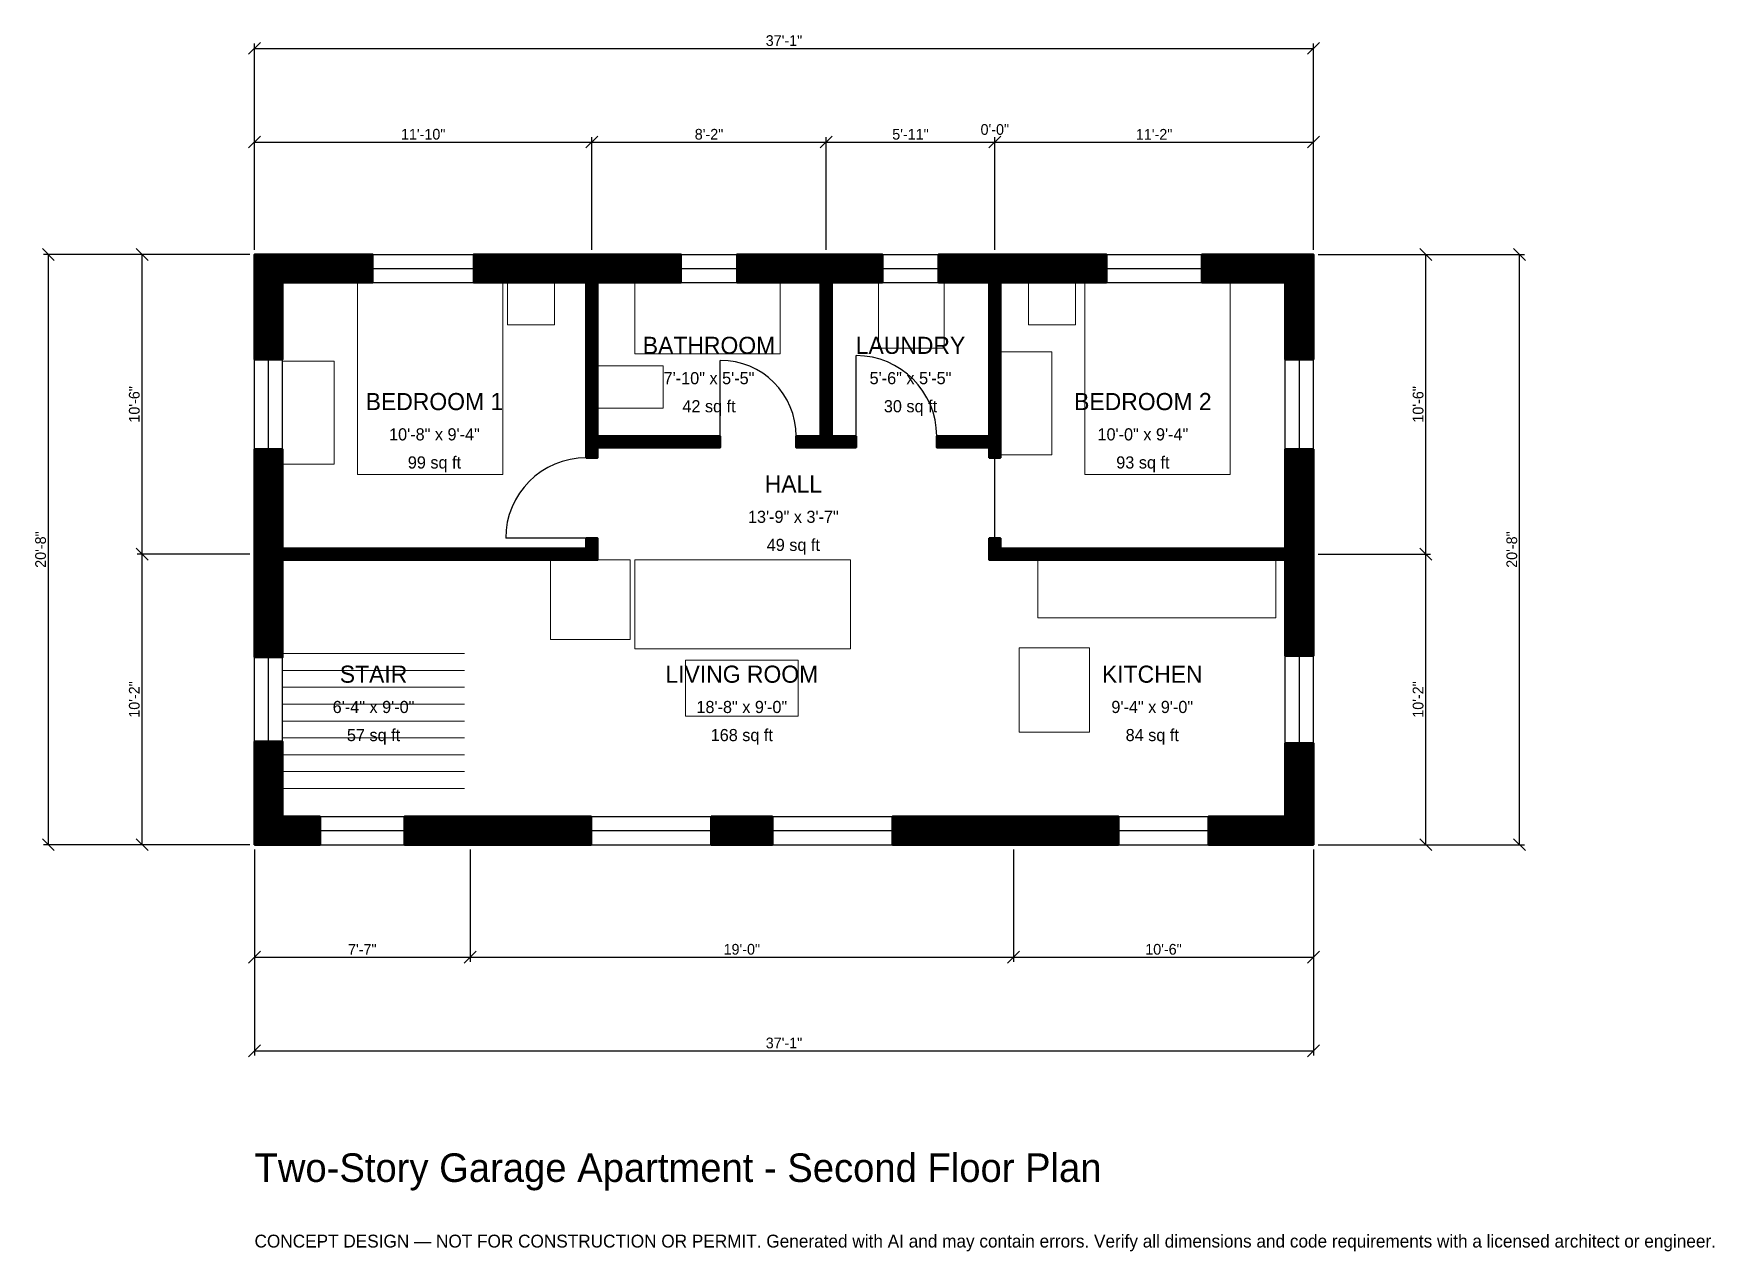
# Model space of a CAD drawing. Header units: inches. Extents: x -93 to 613, y -171 to 341.
import ezdxf
from ezdxf.enums import TextEntityAlignment as Align

# ---------------------------------------------------------------- set-up
doc = ezdxf.new("R2010")
doc.units = ezdxf.units.IN
doc.header["$MEASUREMENT"] = 0
for name, color, linetype, lineweight in [('A-ANNO-DIMS', 1, 'Continuous', 13), ('A-ANNO-TEXT', 7, 'Continuous', 18), ('A-AREA-IDEN', 7, 'Continuous', 18), ('A-DOOR', 2, 'Continuous', 25), ('A-FLOR-FIXT', 9, 'Continuous', 13), ('A-FLOR-STRS', 3, 'Continuous', 18), ('A-FURN', 9, 'Continuous', 13), ('A-GLAZ', 4, 'Continuous', 25), ('A-WALL', 7, 'Continuous', 50), ('A-WALL-PATT', 8, 'Continuous', 13)]:
    doc.layers.add(name, color=color, linetype=linetype, lineweight=lineweight)
doc.dimstyles.new('PLAN', dxfattribs={"dimtxt": 4.5, "dimasz": 3, "dimexe": 2, "dimexo": 2, "dimgap": 1, "dimtad": 1, "dimdec": 0, "dimlunit": 4, "dimtsz": 2.5, "dimcen": 2.5, "dimclrd": 1, "dimclre": 1, "dimazin": 3, "dimtfac": 1, "dimtmove": 0, "dimatfit": 3})

msp = doc.modelspace()

# ---------------------------------------------------------------- hatches: boundary and pattern name
at = {"layer": 'A-WALL-PATT'}
h = msp.add_hatch(dxfattribs=at)
h.set_pattern_fill('ANSI31', color=8, scale=0.8)
h.paths.add_polyline_path([(84.6457, 0), (62.9921, 0), (62.9921, 11.811), (84.6457, 11.811), (96.4567, 11.811), (141.4698, 11.811), (141.4698, 0), (96.4567, 0), (84.6457, 0)])
h.paths.add_polyline_path([(11.811, 0), (11.811, 0), (0, 0), (0, 0), (0, 0), (0, 0), (0, 11.811), (0, 11.811), (0, 43.3071), (11.811, 43.3071), (11.811, 11.811), (27.5591, 11.811), (27.5591, 0), (11.811, 0)])
h.paths.add_polyline_path([(0, 116.1417), (0, 119.685), (0, 119.685), (0, 124.4094), (0, 124.4094), (0, 127.9528), (0, 166.1417), (11.811, 166.1417), (11.811, 127.9528), (11.811, 124.4094), (88.189, 124.4094), (92.9134, 124.4094), (139.3701, 124.4094), (139.3701, 128.7402), (144.0945, 128.7402), (144.0945, 124.4094), (144.0945, 119.685), (139.3701, 119.685), (92.9134, 119.685), (88.189, 119.685), (11.811, 119.685), (11.811, 116.1417), (11.811, 78.7402), (0, 78.7402), (0, 116.1417)])
h.paths.add_polyline_path([(0, 236.2205), (0, 236.2205), (0, 248.0315), (0, 248.0315), (0, 248.0315), (0, 248.0315), (11.811, 248.0315), (11.811, 248.0315), (49.6063, 248.0315), (49.6063, 236.2205), (11.811, 236.2205), (11.811, 203.937), (0, 203.937), (0, 236.2205)])
h.paths.add_polyline_path([(139.3701, 248.0315), (139.3701, 248.0315), (144.0945, 248.0315), (144.0945, 248.0315), (147.6378, 248.0315), (147.6378, 248.0315), (179.1339, 248.0315), (179.1339, 236.2205), (144.0945, 236.2205), (144.0945, 171.6535), (195.6693, 171.6535), (195.6693, 166.9291), (144.0945, 166.9291), (144.0945, 162.5984), (139.3701, 162.5984), (139.3701, 166.9291), (139.3701, 171.6535), (139.3701, 236.2205), (135.8268, 236.2205), (135.8268, 236.2205), (92.126, 236.2205), (92.126, 248.0315), (139.3701, 248.0315)])
h.paths.add_polyline_path([(234.252, 248.0315), (237.7953, 248.0315), (237.7953, 248.0315), (242.5197, 248.0315), (242.5197, 248.0315), (246.063, 248.0315), (263.7795, 248.0315), (263.7795, 236.2205), (246.063, 236.2205), (242.5197, 236.2205), (242.5197, 171.6535), (252.7559, 171.6535), (252.7559, 166.9291), (242.5197, 166.9291), (237.7953, 166.9291), (227.5591, 166.9291), (227.5591, 171.6535), (237.7953, 171.6535), (237.7953, 236.2205), (234.252, 236.2205), (202.7559, 236.2205), (202.7559, 248.0315), (234.252, 248.0315)])
h.paths.add_polyline_path([(305.1181, 248.0315), (305.1181, 248.0315), (308.6614, 248.0315), (308.6614, 248.0315), (313.3858, 248.0315), (313.3858, 248.0315), (357.874, 248.0315), (357.874, 236.2205), (316.9291, 236.2205), (316.9291, 236.2205), (313.3858, 236.2205), (313.3858, 171.6535), (313.3858, 171.6535), (313.3858, 162.5984), (308.6614, 162.5984), (308.6614, 166.9291), (308.6614, 166.9291), (286.6142, 166.9291), (286.6142, 171.6535), (308.6614, 171.6535), (308.6614, 236.2205), (287.4016, 236.2205), (287.4016, 248.0315), (305.1181, 248.0315)])
h.paths.add_polyline_path([(433.0709, 248.0315), (433.0709, 248.0315), (444.8819, 248.0315), (444.8819, 248.0315), (444.8819, 248.0315), (444.8819, 236.2205), (444.8819, 236.2205), (444.8819, 203.937), (433.0709, 203.937), (433.0709, 236.2205), (398.0315, 236.2205), (398.0315, 248.0315), (433.0709, 248.0315)])
h.paths.add_polyline_path([(444.8819, 127.9528), (444.8819, 124.4094), (444.8819, 124.4094), (444.8819, 119.685), (444.8819, 119.685), (444.8819, 116.1417), (444.8819, 79.3307), (433.0709, 79.3307), (433.0709, 116.1417), (433.0709, 119.685), (321.2598, 119.685), (316.5354, 119.685), (313.3858, 119.685), (308.6614, 119.685), (308.6614, 124.4094), (308.6614, 128.7402), (313.3858, 128.7402), (313.3858, 124.4094), (316.5354, 124.4094), (321.2598, 124.4094), (433.0709, 124.4094), (433.0709, 127.9528), (433.0709, 166.1417), (444.8819, 166.1417), (444.8819, 127.9528)])
h.paths.add_polyline_path([(444.8819, 11.811), (444.8819, 11.811), (444.8819, 0), (444.8819, 0), (444.8819, 0), (433.0709, 0), (433.0709, 0), (400.7874, 0), (400.7874, 11.811), (433.0709, 11.811), (433.0709, 42.7165), (444.8819, 42.7165), (444.8819, 11.811)])
h.paths.add_polyline_path([(324.8031, 0), (312.9921, 0), (267.979, 0), (267.979, 11.811), (312.9921, 11.811), (324.8031, 11.811), (362.9921, 11.811), (362.9921, 0), (324.8031, 0)])
h.paths.add_polyline_path([(191.8635, 0), (191.8635, 11.811), (217.5853, 11.811), (217.5853, 0), (191.8635, 0)])

# ---------------------------------------------------------------- linework, layer by layer
at = {"layer": 'A-DOOR'}
for p, q in [((252.7559, 171.6535), (252.7559, 205.5118)), ((195.6693, 171.6535), (195.6693, 203.5433)), ((311.0236, 128.7402), (311.0236, 162.5984)), ((139.3701, 128.7402), (105.5118, 128.7402))]:
    msp.add_line(p, q, dxfattribs=at)
for centre, radius, start, end in [((252.7559, 171.6535), 33.8583, 0, 90), ((195.6693, 171.6535), 31.8898, 0, 90), ((139.3701, 128.7402), 33.8583, 90, 180)]:
    msp.add_arc(centre, radius, start, end, dxfattribs=at)
at = {"layer": 'A-FLOR-FIXT'}
for points in [[(159.8425, 206.2992), (220.8661, 206.2992), (220.8661, 236.2205), (159.8425, 236.2205)], [(144.0945, 183.4646), (171.6535, 183.4646), (171.6535, 201.1811), (144.0945, 201.1811)], [(329.1339, 95.2756), (429.1339, 95.2756), (429.1339, 119.685), (329.1339, 119.685)]]:
    msp.add_lwpolyline(points, close=True, dxfattribs=at)
at = {"layer": 'A-FLOR-STRS'}
for p, q in [((11.811, 80.315), (88.189, 80.315)), ((11.811, 73.2283), (88.189, 73.2283)), ((11.811, 66.1417), (88.189, 66.1417)), ((11.811, 59.0551), (88.189, 59.0551)), ((11.811, 51.9685), (88.189, 51.9685)), ((11.811, 44.8819), (88.189, 44.8819)), ((11.811, 37.7953), (88.189, 37.7953)), ((11.811, 30.7087), (88.189, 30.7087)), ((11.811, 23.622), (88.189, 23.622))]:
    msp.add_line(p, q, dxfattribs=at)
at = {"layer": 'A-FURN'}
for points in [[(43.3071, 155.5118), (104.3307, 155.5118), (104.3307, 236.2205), (43.3071, 236.2205)], [(106.2992, 218.5039), (125.9843, 218.5039), (125.9843, 236.2205), (106.2992, 236.2205)], [(262.2047, 208.6614), (289.7638, 208.6614), (289.7638, 236.2205), (262.2047, 236.2205)], [(325.1969, 218.5039), (344.8819, 218.5039), (344.8819, 236.2205), (325.1969, 236.2205)], [(348.8189, 155.5118), (409.8425, 155.5118), (409.8425, 236.2205), (348.8189, 236.2205)], [(313.3858, 163.7795), (335.0394, 163.7795), (335.0394, 207.0866), (313.3858, 207.0866)], [(11.811, 159.8425), (33.4646, 159.8425), (33.4646, 203.1496), (11.811, 203.1496)], [(124.4094, 86.2205), (157.874, 86.2205), (157.874, 119.685), (124.4094, 119.685)], [(159.8425, 82.2835), (250.3937, 82.2835), (250.3937, 119.685), (159.8425, 119.685)], [(321.2598, 47.2441), (350.7874, 47.2441), (350.7874, 82.6772), (321.2598, 82.6772)], [(181.1024, 53.937), (228.3465, 53.937), (228.3465, 77.5591), (181.1024, 77.5591)]]:
    msp.add_lwpolyline(points, close=True, dxfattribs=at)
at = {"layer": 'A-GLAZ'}
for p, q in [((49.6063, 248.0315), (92.126, 248.0315)), ((179.1339, 248.0315), (202.7559, 248.0315)), ((263.7795, 248.0315), (287.4016, 248.0315)), ((357.874, 248.0315), (398.0315, 248.0315)), ((49.6063, 242.126), (92.126, 242.126)), ((179.1339, 242.126), (202.7559, 242.126)), ((263.7795, 242.126), (287.4016, 242.126)), ((357.874, 242.126), (398.0315, 242.126)), ((49.6063, 236.2205), (92.126, 236.2205)), ((179.1339, 236.2205), (202.7559, 236.2205)), ((263.7795, 236.2205), (287.4016, 236.2205)), ((357.874, 236.2205), (398.0315, 236.2205)), ((0, 166.1417), (0, 203.937)), ((5.9055, 166.1417), (5.9055, 203.937)), ((11.811, 166.1417), (11.811, 203.937)), ((433.0709, 166.1417), (433.0709, 203.937)), ((438.9764, 166.1417), (438.9764, 203.937)), ((444.8819, 166.1417), (444.8819, 203.937)), ((0, 43.3071), (0, 78.7402)), ((5.9055, 43.3071), (5.9055, 78.7402)), ((11.811, 43.3071), (11.811, 78.7402)), ((433.0709, 42.7165), (433.0709, 79.3307)), ((438.9764, 42.7165), (438.9764, 79.3307)), ((444.8819, 42.7165), (444.8819, 79.3307)), ((27.5591, 11.811), (62.9921, 11.811)), ((141.4698, 11.811), (191.8635, 11.811)), ((217.5853, 11.811), (267.979, 11.811)), ((362.9921, 11.811), (400.7874, 11.811)), ((27.5591, 5.9055), (62.9921, 5.9055)), ((27.5591, 0), (62.9921, 0)), ((141.4698, 5.9055), (191.8635, 5.9055)), ((141.4698, 0), (191.8635, 0)), ((217.5853, 5.9055), (267.979, 5.9055)), ((217.5853, 0), (267.979, 0)), ((362.9921, 5.9055), (400.7874, 5.9055)), ((362.9921, 0), (400.7874, 0))]:
    msp.add_line(p, q, dxfattribs=at)
at = {"layer": 'A-WALL'}
for points in [[(0, 236.2205), (0, 236.2205), (0, 248.0315), (0, 248.0315), (0, 248.0315), (0, 248.0315), (11.811, 248.0315), (11.811, 248.0315), (49.6063, 248.0315), (49.6063, 236.2205), (11.811, 236.2205), (11.811, 203.937), (0, 203.937), (0, 236.2205)], [(139.3701, 248.0315), (139.3701, 248.0315), (144.0945, 248.0315), (144.0945, 248.0315), (147.6378, 248.0315), (147.6378, 248.0315), (179.1339, 248.0315), (179.1339, 236.2205), (144.0945, 236.2205), (144.0945, 171.6535), (195.6693, 171.6535), (195.6693, 166.9291), (144.0945, 166.9291), (144.0945, 162.5984), (139.3701, 162.5984), (139.3701, 166.9291), (139.3701, 171.6535), (139.3701, 236.2205), (135.8268, 236.2205), (135.8268, 236.2205), (92.126, 236.2205), (92.126, 248.0315), (139.3701, 248.0315)], [(234.252, 248.0315), (237.7953, 248.0315), (237.7953, 248.0315), (242.5197, 248.0315), (242.5197, 248.0315), (246.063, 248.0315), (263.7795, 248.0315), (263.7795, 236.2205), (246.063, 236.2205), (242.5197, 236.2205), (242.5197, 171.6535), (252.7559, 171.6535), (252.7559, 166.9291), (242.5197, 166.9291), (237.7953, 166.9291), (227.5591, 166.9291), (227.5591, 171.6535), (237.7953, 171.6535), (237.7953, 236.2205), (234.252, 236.2205), (202.7559, 236.2205), (202.7559, 248.0315), (234.252, 248.0315)], [(305.1181, 248.0315), (305.1181, 248.0315), (308.6614, 248.0315), (308.6614, 248.0315), (313.3858, 248.0315), (313.3858, 248.0315), (357.874, 248.0315), (357.874, 236.2205), (316.9291, 236.2205), (316.9291, 236.2205), (313.3858, 236.2205), (313.3858, 171.6535), (313.3858, 171.6535), (313.3858, 162.5984), (308.6614, 162.5984), (308.6614, 166.9291), (308.6614, 166.9291), (286.6142, 166.9291), (286.6142, 171.6535), (308.6614, 171.6535), (308.6614, 236.2205), (287.4016, 236.2205), (287.4016, 248.0315), (305.1181, 248.0315)], [(433.0709, 248.0315), (433.0709, 248.0315), (444.8819, 248.0315), (444.8819, 248.0315), (444.8819, 248.0315), (444.8819, 236.2205), (444.8819, 236.2205), (444.8819, 203.937), (433.0709, 203.937), (433.0709, 236.2205), (398.0315, 236.2205), (398.0315, 248.0315), (433.0709, 248.0315)], [(0, 116.1417), (0, 119.685), (0, 119.685), (0, 124.4094), (0, 124.4094), (0, 127.9528), (0, 166.1417), (11.811, 166.1417), (11.811, 127.9528), (11.811, 124.4094), (88.189, 124.4094), (92.9134, 124.4094), (139.3701, 124.4094), (139.3701, 128.7402), (144.0945, 128.7402), (144.0945, 124.4094), (144.0945, 119.685), (139.3701, 119.685), (92.9134, 119.685), (88.189, 119.685), (11.811, 119.685), (11.811, 116.1417), (11.811, 78.7402), (0, 78.7402), (0, 116.1417)], [(444.8819, 127.9528), (444.8819, 124.4094), (444.8819, 124.4094), (444.8819, 119.685), (444.8819, 119.685), (444.8819, 116.1417), (444.8819, 79.3307), (433.0709, 79.3307), (433.0709, 116.1417), (433.0709, 119.685), (321.2598, 119.685), (316.5354, 119.685), (313.3858, 119.685), (308.6614, 119.685), (308.6614, 124.4094), (308.6614, 128.7402), (313.3858, 128.7402), (313.3858, 124.4094), (316.5354, 124.4094), (321.2598, 124.4094), (433.0709, 124.4094), (433.0709, 127.9528), (433.0709, 166.1417), (444.8819, 166.1417), (444.8819, 127.9528)], [(11.811, 0), (11.811, 0), (0, 0), (0, 0), (0, 0), (0, 0), (0, 11.811), (0, 11.811), (0, 43.3071), (11.811, 43.3071), (11.811, 11.811), (27.5591, 11.811), (27.5591, 0), (11.811, 0)], [(444.8819, 11.811), (444.8819, 11.811), (444.8819, 0), (444.8819, 0), (444.8819, 0), (433.0709, 0), (433.0709, 0), (400.7874, 0), (400.7874, 11.811), (433.0709, 11.811), (433.0709, 42.7165), (444.8819, 42.7165), (444.8819, 11.811)], [(84.6457, 0), (62.9921, 0), (62.9921, 11.811), (84.6457, 11.811), (96.4567, 11.811), (141.4698, 11.811), (141.4698, 0), (96.4567, 0), (84.6457, 0)], [(191.8635, 0), (191.8635, 11.811), (217.5853, 11.811), (217.5853, 0), (191.8635, 0)], [(324.8031, 0), (312.9921, 0), (267.979, 0), (267.979, 11.811), (312.9921, 11.811), (324.8031, 11.811), (362.9921, 11.811), (362.9921, 0), (324.8031, 0)]]:
    msp.add_lwpolyline(points, close=True, dxfattribs=at)

# ---------------------------------------------------------------- texts
at = {"layer": 'A-ANNO-TEXT'}
for s, height, p in [('Two-Story Garage Apartment - Second Floor Plan', 12, (0, -141.7323)), ('CONCEPT DESIGN — NOT FOR CONSTRUCTION OR PERMIT. Generated with AI and may contain errors. Verify all dimensions and code requirements with a licensed architect or engineer.', 5.4, (0, -169.2913))]:
    msp.add_text(s, height=height, dxfattribs=at).set_placement(p)
at = {"layer": 'A-AREA-IDEN'}
for s, height, p in [('BATHROOM', 7.2, (190.9449, 209.8425)), ('LAUNDRY', 7.2, (275.5906, 209.8425)), ('7\'-10" x 5\'-5"', 5.1, (190.9449, 196.063)), ('5\'-6" x 5\'-5"', 5.1, (275.5906, 196.063)), ('BEDROOM 1', 7.2, (75.5906, 186.2205)), ('42 sq ft', 5.1, (190.9449, 184.252)), ('30 sq ft', 5.1, (275.5906, 184.252)), ('BEDROOM 2', 7.2, (373.2283, 186.2205)), ('10\'-8" x 9\'-4"', 5.1, (75.5906, 172.4409)), ('10\'-0" x 9\'-4"', 5.1, (373.2283, 172.4409)), ('99 sq ft', 5.1, (75.5906, 160.6299)), ('93 sq ft', 5.1, (373.2283, 160.6299)), ('HALL', 7.2, (226.378, 151.5748)), ('13\'-9" x 3\'-7"', 5.1, (226.378, 137.7953)), ('49 sq ft', 5.1, (226.378, 125.9843)), ('STAIR', 7.2, (50, 71.6535)), ('LIVING ROOM', 7.2, (204.7244, 71.6535)), ('KITCHEN', 7.2, (377.1654, 71.6535)), ('6\'-4" x 9\'-0"', 5.1, (50, 57.874)), ('18\'-8" x 9\'-0"', 5.1, (204.7244, 57.874)), ('9\'-4" x 9\'-0"', 5.1, (377.1654, 57.874)), ('57 sq ft', 5.1, (50, 46.063)), ('168 sq ft', 5.1, (204.7244, 46.063)), ('84 sq ft', 5.1, (377.1654, 46.063))]:
    msp.add_text(s, height=height, dxfattribs=at).set_placement(p, align=Align.MIDDLE_CENTER)

# ---------------------------------------------------------------- dimensions: what is measured, and where the dimension line sits
at = {"layer": 'A-ANNO-DIMS'}
for base, p1, p2, text in [((0, 334.6457), (0, 248.0315), (444.8819, 248.0315), '37\'-1"'), ((0, 295.2756), (0, 248.0315), (141.7323, 248.0315), '11\'-10"'), ((141.7323, 295.2756), (141.7323, 248.0315), (240.1575, 248.0315), '8\'-2"'), ((240.1575, 295.2756), (240.1575, 248.0315), (311.0236, 248.0315), '5\'-11"'), ((311.0236, 295.2756), (311.0236, 248.0315), (311.0236, 248.0315), '0\'-0"'), ((311.0236, 295.2756), (311.0236, 248.0315), (444.8819, 248.0315), '11\'-2"'), ((0, -47.2441), (0, 0), (90.5512, 0), '7\'-7"'), ((0, -86.6142), (0, 0), (444.8819, 0), '37\'-1"'), ((90.5512, -47.2441), (90.5512, 0), (318.8976, 0), '19\'-0"'), ((318.8976, -47.2441), (318.8976, 0), (444.8819, 0), '10\'-6"')]:
    msp.add_linear_dim(base=base, p1=p1, p2=p2, text=text, dimstyle='PLAN', dxfattribs=at).render()
for base, p1, p2, text in [((-86.6142, 0), (0, 0), (0, 248.0315), '20\'-8"'), ((-47.2441, 122.0472), (0, 122.0472), (0, 248.0315), '10\'-6"'), ((492.126, 122.0472), (444.8819, 122.0472), (444.8819, 248.0315), '10\'-6"'), ((531.4961, 0), (444.8819, 0), (444.8819, 248.0315), '20\'-8"'), ((-47.2441, 0), (0, 0), (0, 122.0472), '10\'-2"'), ((492.126, 0), (444.8819, 0), (444.8819, 122.0472), '10\'-2"')]:
    msp.add_linear_dim(base=base, p1=p1, p2=p2, angle=90, text=text, dimstyle='PLAN', dxfattribs=at).render()

doc.saveas('drawing.dxf')
